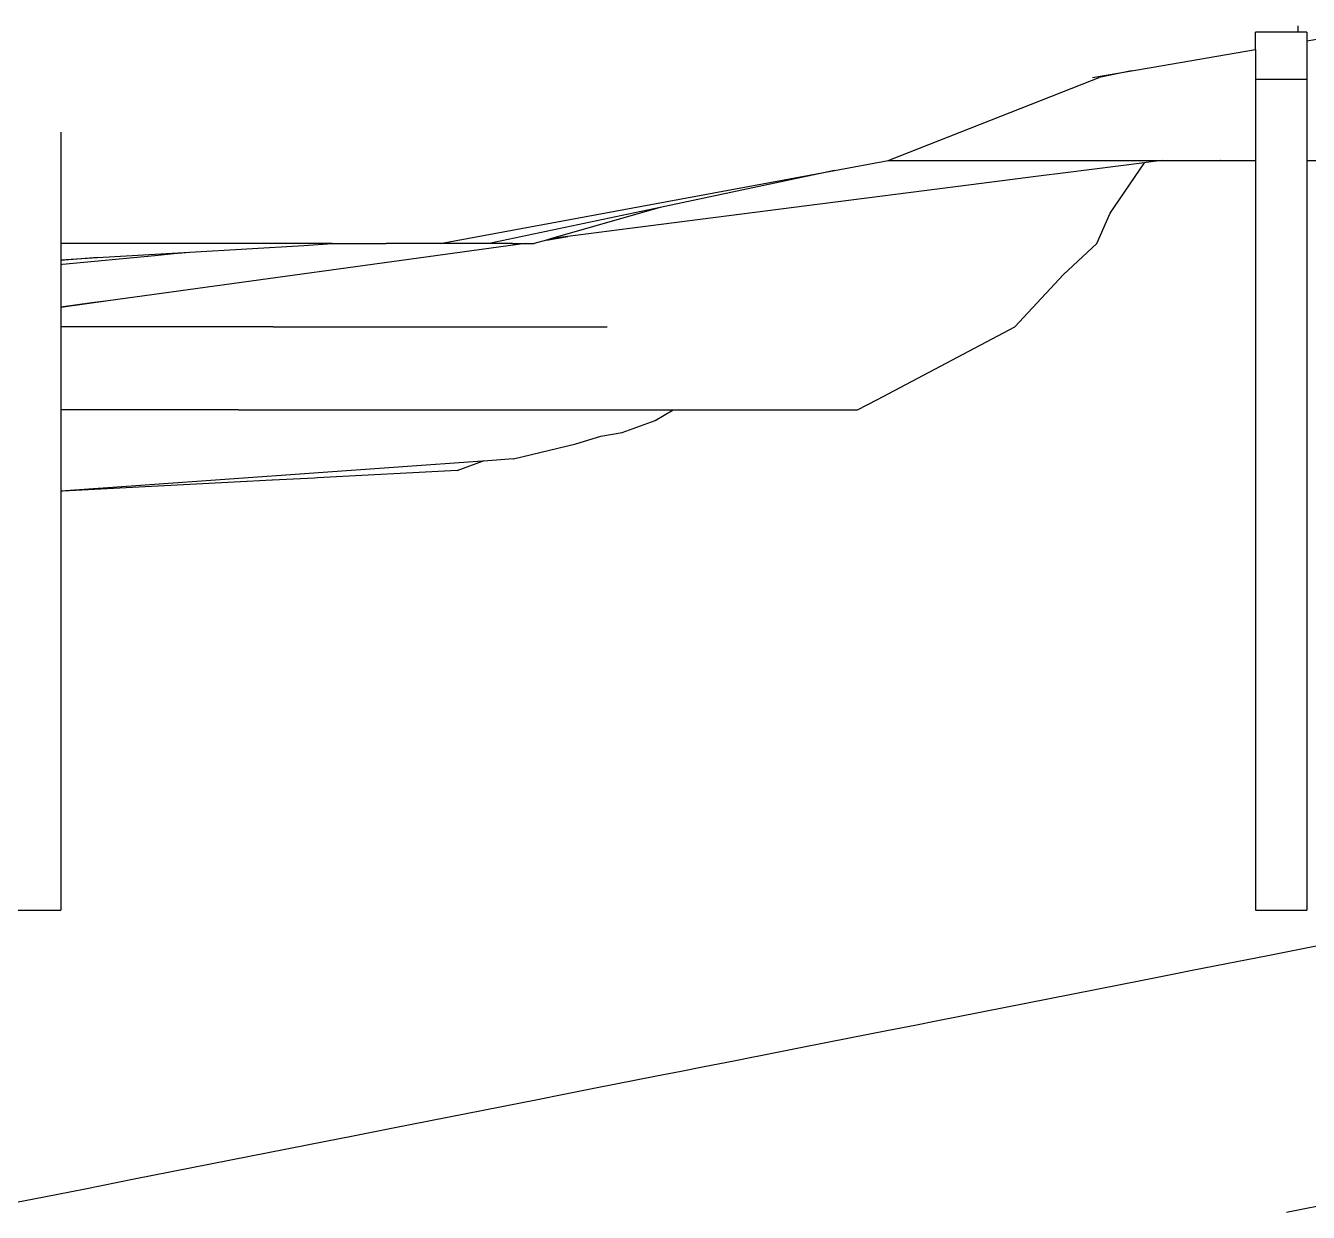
# Model space of a CAD drawing. Extents: x -38.6 to 38.6, y -14.6 to 10.3.
# Drawn here: x -4.02 to 11.42, y -14.58 to -0.29 of the extents above; entities that cross this region are included whole.
import ezdxf

# ---------------------------------------------------------------- set-up
doc = ezdxf.new("R2010")
doc.units = 0
doc.layers.get('0').update_dxf_attribs({"linetype": 'CONTINUOUS'})

msp = doc.modelspace()

# ---------------------------------------------------------------- linework, layer by layer
for p, q in [((11.295, -0.295), (11.295, -0.372)), ((10.895, -0.372), (10.785, -0.372)), ((10.785, -0.583), (10.785, -0.372)), ((10.895, -0.368), (10.895, -0.372)), ((11.295, -0.372), (10.895, -0.372)), ((11.405, -0.372), (11.295, -0.372)), ((11.405, -0.372), (11.405, -0.478)), ((11.405, -0.478), (11.522, -0.458)), ((9.53, -0.798), (10.785, -0.583)), ((10.785, -0.583), (10.785, -0.918)), ((11.405, -0.478), (11.405, -0.918)), ((8.7, -0.998), (8.903, -0.918)), ((8.823, -0.918), (9.292, -0.838)), ((9.292, -0.838), (8.903, -0.918)), ((9.292, -0.838), (9.53, -0.798)), ((10.785, -0.918), (10.785, -0.942)), ((11.405, -0.918), (11.405, -0.942)), ((6.363, -1.918), (8.7, -0.998)), ((11.405, -0.942), (10.785, -0.942)), ((10.785, -0.942), (10.785, -1.449)), ((11.405, -0.942), (11.405, -1.666)), ((10.785, -1.449), (10.785, -1.918)), ((-3.595, -1.578), (-3.595, -1.895)), ((11.405, -1.666), (11.405, -1.918)), ((-3.595, -1.895), (-3.595, -1.93)), ((-3.595, -1.93), (-3.595, -1.95)), ((-3.595, -1.95), (-3.595, -2.625)), ((5.72, -2.038), (6.363, -1.918)), ((6.363, -1.918), (9.663, -1.918)), ((9.448, -1.946), (8.499, -2.067)), ((9.035, -2.55), (9.448, -1.946)), ((9.468, -1.943), (9.448, -1.946)), ((9.469, -1.943), (9.468, -1.943)), ((9.595, -1.927), (9.469, -1.943)), ((9.469, -1.943), (9.469, -1.943)), ((9.663, -1.918), (9.595, -1.927)), ((9.663, -1.918), (9.947, -1.918)), ((9.947, -1.918), (10.363, -1.918)), ((10.368, -1.918), (10.363, -1.918)), ((10.368, -1.918), (10.609, -1.918)), ((10.609, -1.918), (10.785, -1.918)), ((10.785, -1.918), (10.785, -3.628)), ((11.405, -1.918), (11.605, -1.918)), ((11.405, -1.918), (11.405, -3.343)), ((0.973, -2.918), (5.72, -2.038)), ((5.72, -2.038), (3.619, -2.483)), ((8.175, -2.108), (7.331, -2.216)), ((8.499, -2.067), (8.175, -2.108)), ((7.331, -2.216), (5.385, -2.465)), ((5.385, -2.465), (3.32, -2.729)), ((3.619, -2.483), (1.563, -2.918)), ((3.619, -2.483), (2.312, -2.858)), ((8.877, -2.918), (9.035, -2.55)), ((-3.595, -2.625), (-3.595, -2.918)), ((3.256, -2.737), (2.51, -2.833)), ((3.32, -2.729), (3.256, -2.737)), ((-0.327, -2.918), (-3.595, -2.918)), ((-3.595, -2.918), (-3.595, -3.114)), ((1.993, -2.918), (-3.026, -3.606)), ((-0.669, -2.939), (-0.327, -2.918)), ((-0.327, -2.918), (-0.217, -2.918)), ((-0.217, -2.918), (-0.057, -2.918)), ((-0.057, -2.918), (0.323, -2.918)), ((0.973, -2.918), (0.323, -2.918)), ((1.083, -2.918), (0.973, -2.918)), ((1.563, -2.918), (1.083, -2.918)), ((1.843, -2.918), (1.563, -2.918)), ((1.843, -2.918), (1.993, -2.918)), ((1.993, -2.918), (2.103, -2.918)), ((2.252, -2.876), (2.103, -2.918)), ((2.252, -2.876), (2.51, -2.833)), ((2.312, -2.858), (2.252, -2.876)), ((2.51, -2.833), (2.312, -2.858)), ((8.475, -3.289), (8.877, -2.918)), ((-3.154, -3.087), (-3.595, -3.122)), ((-3.595, -3.114), (-3.154, -3.087)), ((-3.576, -3.167), (-2.464, -3.061)), ((-3.154, -3.087), (-2.115, -3.025)), ((-2.464, -3.061), (-2.236, -3.039)), ((-2.236, -3.039), (-2.043, -3.021)), ((-2.115, -3.025), (-2.043, -3.021)), ((-2.043, -3.021), (-0.669, -2.939)), ((-3.595, -3.114), (-3.595, -3.122)), ((-3.595, -3.122), (-3.595, -3.167)), ((-3.595, -3.17), (-3.576, -3.167)), ((-3.595, -3.169), (-3.576, -3.167)), ((-3.595, -3.167), (-3.595, -3.169)), ((-3.595, -3.169), (-3.595, -3.17)), ((-3.595, -3.17), (-3.595, -3.202)), ((-3.595, -3.202), (-3.595, -3.218)), ((-3.595, -3.218), (-3.595, -3.287)), ((-3.595, -3.287), (-3.595, -3.307)), ((-3.595, -3.307), (-3.595, -3.327)), ((-3.595, -3.327), (-3.595, -3.338)), ((-3.595, -3.338), (-3.595, -3.352)), ((-3.595, -3.352), (-3.595, -3.377)), ((-3.595, -3.377), (-3.595, -3.41)), ((7.888, -3.918), (8.475, -3.289)), ((11.405, -3.343), (11.405, -3.969)), ((-3.595, -3.41), (-3.595, -3.455)), ((-3.595, -3.455), (-3.595, -3.513)), ((-3.595, -3.513), (-3.595, -3.549)), ((-3.595, -3.549), (-3.595, -3.679)), ((-3.026, -3.606), (-3.595, -3.687)), ((-3.221, -3.632), (-3.595, -3.684)), ((-3.595, -3.679), (-3.595, -3.684)), ((-3.595, -3.684), (-3.595, -3.686)), ((-3.595, -3.686), (-3.595, -3.687)), ((-3.595, -3.687), (-3.595, -3.711)), ((-3.026, -3.606), (-3.221, -3.632)), ((10.785, -3.628), (10.785, -5.171)), ((-3.595, -3.711), (-3.595, -3.856)), ((-3.595, -3.856), (-3.595, -3.918)), ((-2.687, -3.918), (-3.595, -3.918)), ((-3.595, -3.918), (-3.595, -4.059)), ((-1.037, -3.918), (-2.687, -3.918)), ((-1.037, -3.918), (2.983, -3.918)), ((6.236, -4.796), (7.888, -3.918)), ((11.405, -3.969), (11.405, -4.169)), ((-3.595, -4.059), (-3.595, -4.088)), ((-3.595, -4.088), (-3.595, -4.284)), ((-3.595, -4.284), (-3.595, -4.918)), ((11.405, -4.169), (11.405, -4.823)), ((-2.707, -4.918), (-3.595, -4.918)), ((-3.595, -4.918), (-3.595, -5.324)), ((-1.457, -4.918), (-2.707, -4.918)), ((-1.457, -4.918), (3.775, -4.918)), ((3.56, -5.046), (3.775, -4.918)), ((3.775, -4.918), (3.818, -4.918)), ((3.818, -4.918), (4.298, -4.918)), ((4.298, -4.918), (4.686, -4.918)), ((4.686, -4.918), (5.073, -4.918)), ((5.073, -4.918), (5.402, -4.918)), ((5.402, -4.918), (5.716, -4.918)), ((5.716, -4.918), (5.994, -4.918)), ((5.994, -4.918), (6.236, -4.796)), ((11.405, -4.823), (11.405, -5.175)), ((3.163, -5.191), (3.56, -5.046)), ((2.606, -5.33), (2.906, -5.234)), ((2.906, -5.234), (3.163, -5.191)), ((10.785, -5.171), (10.785, -6.002)), ((11.405, -5.175), (11.405, -5.807)), ((-3.595, -5.324), (-3.595, -5.415)), ((1.854, -5.509), (2.606, -5.33)), ((-3.595, -5.415), (-3.595, -5.622)), ((1.483, -5.536), (-3.595, -5.897)), ((1.176, -5.651), (1.483, -5.536)), ((1.492, -5.535), (1.483, -5.536)), ((1.854, -5.509), (1.492, -5.535)), ((1.492, -5.535), (1.492, -5.535)), ((1.492, -5.535), (1.492, -5.535)), ((-3.595, -5.622), (-3.595, -5.821)), ((1.176, -5.651), (-0.504, -5.738)), ((-3.595, -5.821), (-3.595, -5.833)), ((-3.595, -5.833), (-3.595, -5.888)), ((-1.356, -5.783), (-3.571, -5.898)), ((-1.351, -5.782), (-1.356, -5.783)), ((-1.053, -5.767), (-1.351, -5.782)), ((-1.047, -5.766), (-1.053, -5.767)), ((-0.541, -5.74), (-1.047, -5.766)), ((-0.504, -5.738), (-0.541, -5.74)), ((11.405, -5.807), (11.405, -8.519)), ((-3.595, -5.888), (-3.595, -5.891)), ((-3.595, -5.891), (-3.595, -5.897)), ((-3.595, -5.897), (-3.595, -5.899)), ((-3.571, -5.898), (-3.595, -5.899)), ((-3.595, -5.899), (-3.595, -6.374)), ((10.785, -6.002), (10.785, -7.641)), ((-3.595, -6.374), (-3.595, -9.343)), ((10.785, -7.641), (10.785, -10.2)), ((11.405, -8.519), (11.405, -9.674)), ((-3.595, -9.343), (-3.595, -10.942)), ((11.405, -9.674), (11.405, -10.011)), ((11.405, -10.011), (11.405, -10.942)), ((10.785, -10.2), (10.785, -10.942)), ((-4.179, -10.942), (-3.984, -10.942)), ((-3.984, -10.942), (-3.678, -10.942)), ((-3.678, -10.942), (-3.595, -10.942)), ((10.785, -10.942), (10.86, -10.942)), ((10.86, -10.942), (11.268, -10.942)), ((11.268, -10.942), (11.289, -10.942)), ((11.289, -10.942), (11.405, -10.942)), ((11.337, -11.411), (10.916, -11.494)), ((11.578, -11.363), (11.337, -11.411)), ((10.562, -11.563), (10.435, -11.588)), ((10.916, -11.494), (10.562, -11.563)), ((9.846, -11.705), (9.444, -11.784)), ((10.003, -11.673), (9.846, -11.705)), ((10.435, -11.588), (10.003, -11.673)), ((9.444, -11.784), (8.857, -11.9)), ((8.857, -11.9), (7.205, -12.225)), ((24.647, -11.918), (11.157, -14.579)), ((6.684, -12.328), (6.37, -12.39)), ((6.962, -12.273), (6.684, -12.328)), ((7.205, -12.225), (6.962, -12.273)), ((6.37, -12.39), (5.654, -12.531)), ((5.267, -12.608), (4.787, -12.702)), ((5.654, -12.531), (5.267, -12.608)), ((4.528, -12.753), (4.131, -12.832)), ((4.743, -12.711), (4.528, -12.753)), ((4.787, -12.702), (4.743, -12.711)), ((3.575, -12.941), (2.823, -13.09)), ((3.874, -12.882), (3.575, -12.941)), ((4.131, -12.832), (3.874, -12.882)), ((2.823, -13.09), (2.46, -13.161)), ((2.145, -13.223), (0.408, -13.566)), ((2.46, -13.161), (2.145, -13.223)), ((0.408, -13.566), (-0.097, -13.665)), ((-0.404, -13.726), (-2.711, -14.181)), ((-0.097, -13.665), (-0.404, -13.726)), ((-2.711, -14.181), (-3.302, -14.298)), ((-3.302, -14.298), (-3.796, -14.395)), ((-3.796, -14.395), (-4.398, -14.514))]:
    msp.add_line(p, q)

doc.saveas('drawing.dxf')
